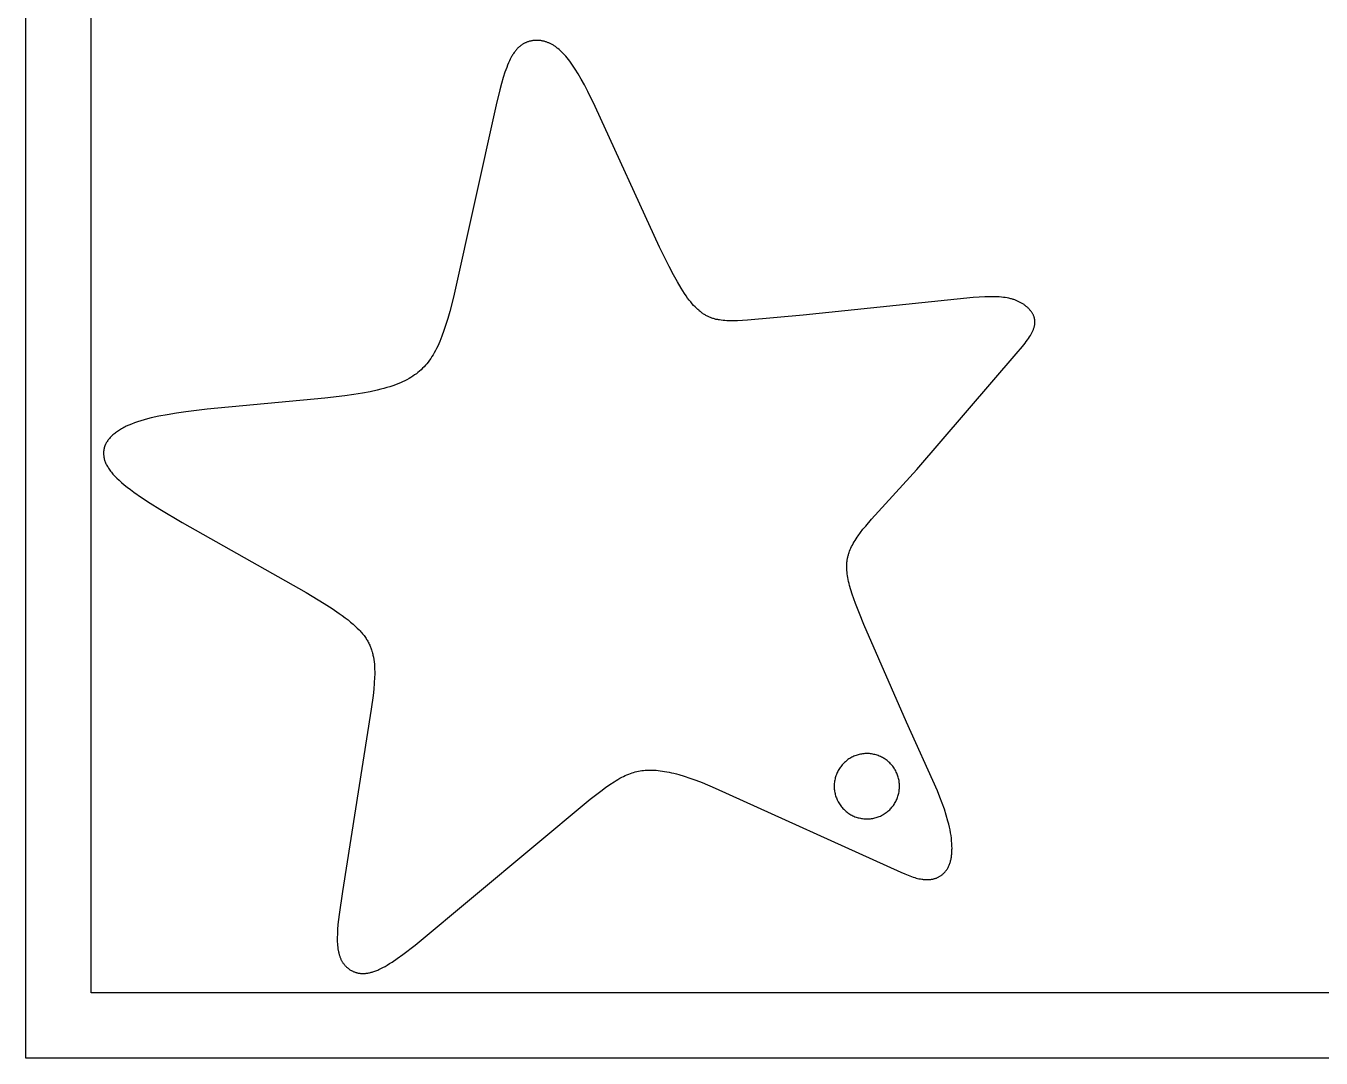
# Model space of a CAD drawing. Header units: millimetres. Extents: x -13379 to -9942, y 7 to 1157.
# Drawn here: x -12042 to -11883.4, y 6.5 to 133 of the extents above; entities that cross this region are included whole.
import ezdxf

# ---------------------------------------------------------------- set-up
doc = ezdxf.new("R2010")
doc.units = ezdxf.units.MM
doc.header["$MEASUREMENT"] = 0
for name, color, linetype in [('SECCIONES', 7, 'Continuous'), ('TABLERO COMPLETO', 7, 'Continuous'), ('TABLERO GONZALO', 1, 'Continuous')]:
    doc.layers.add(name, color=color, linetype=linetype)

msp = doc.modelspace()

# ---------------------------------------------------------------- linework, layer by layer
at = {"layer": 'SECCIONES'}
msp.add_lwpolyline([(-11935.04, 39.84), (-11935.05, 39.98), (-11935.05, 40.12), (-11935.07, 40.25), (-11935.08, 40.39), (-11935.1, 40.53), (-11935.13, 40.67), (-11935.16, 40.8), (-11935.2, 40.93), (-11935.24, 41.07), (-11935.28, 41.2), (-11935.33, 41.33), (-11935.39, 41.46), (-11935.44, 41.58), (-11935.51, 41.71), (-11935.57, 41.83), (-11935.65, 41.95), (-11935.72, 42.06), (-11935.8, 42.18), (-11935.88, 42.29), (-11935.97, 42.4), (-11936.06, 42.5), (-11936.15, 42.6), (-11936.25, 42.7), (-11936.35, 42.8), (-11936.46, 42.89), (-11936.57, 42.98), (-11936.68, 43.06), (-11936.79, 43.14), (-11936.91, 43.22), (-11937.02, 43.29), (-11937.14, 43.36), (-11937.27, 43.42), (-11937.39, 43.48), (-11937.52, 43.54), (-11937.65, 43.59), (-11937.78, 43.63), (-11937.91, 43.68), (-11938.05, 43.71), (-11938.18, 43.74), (-11938.32, 43.77), (-11938.46, 43.79), (-11938.59, 43.81), (-11938.73, 43.83), (-11938.87, 43.83), (-11939.01, 43.84), (-11939.15, 43.84), (-11939.29, 43.83), (-11939.43, 43.82), (-11939.56, 43.8), (-11939.7, 43.78), (-11939.84, 43.76), (-11939.97, 43.73), (-11940.11, 43.69), (-11940.24, 43.65), (-11940.37, 43.61), (-11940.5, 43.56), (-11940.63, 43.51), (-11940.76, 43.45), (-11940.88, 43.39), (-11941, 43.33), (-11941.12, 43.25), (-11941.24, 43.18), (-11941.36, 43.1), (-11941.47, 43.02), (-11941.58, 42.93), (-11941.68, 42.84), (-11941.79, 42.75), (-11941.88, 42.65), (-11941.98, 42.55), (-11942.07, 42.45), (-11942.16, 42.34), (-11942.25, 42.23), (-11942.33, 42.12), (-11942.41, 42.01), (-11942.48, 41.89), (-11942.55, 41.77), (-11942.61, 41.64), (-11942.67, 41.52), (-11942.73, 41.39), (-11942.78, 41.26), (-11942.83, 41.13), (-11942.87, 41), (-11942.91, 40.87), (-11942.94, 40.73), (-11942.97, 40.6), (-11943, 40.46), (-11943.01, 40.32), (-11943.03, 40.18), (-11943.04, 40.05), (-11943.04, 39.91), (-11943.04, 39.77), (-11943.04, 39.63), (-11943.03, 39.49), (-11943.01, 39.35), (-11943, 39.22), (-11942.97, 39.08), (-11942.94, 38.94), (-11942.91, 38.81), (-11942.87, 38.67), (-11942.83, 38.54), (-11942.78, 38.41), (-11942.73, 38.28), (-11942.67, 38.16), (-11942.61, 38.03), (-11942.55, 37.91), (-11942.48, 37.79), (-11942.41, 37.67), (-11942.33, 37.55), (-11942.25, 37.44), (-11942.16, 37.33), (-11942.07, 37.23), (-11941.98, 37.12), (-11941.88, 37.02), (-11941.79, 36.93), (-11941.68, 36.83), (-11941.58, 36.74), (-11941.47, 36.66), (-11941.36, 36.57), (-11941.24, 36.5), (-11941.12, 36.42), (-11941, 36.35), (-11940.88, 36.29), (-11940.76, 36.22), (-11940.63, 36.17), (-11940.5, 36.11), (-11940.37, 36.06), (-11940.24, 36.02), (-11940.11, 35.98), (-11939.97, 35.95), (-11939.84, 35.92), (-11939.7, 35.89), (-11939.56, 35.87), (-11939.43, 35.86), (-11939.29, 35.85), (-11939.15, 35.84), (-11939.01, 35.84), (-11938.87, 35.84), (-11938.73, 35.85), (-11938.59, 35.86), (-11938.46, 35.88), (-11938.32, 35.9), (-11938.18, 35.93), (-11938.05, 35.96), (-11937.91, 36), (-11937.78, 36.04), (-11937.65, 36.09), (-11937.52, 36.14), (-11937.39, 36.19), (-11937.27, 36.25), (-11937.14, 36.32), (-11937.02, 36.39), (-11936.91, 36.46), (-11936.79, 36.53), (-11936.68, 36.61), (-11936.57, 36.7), (-11936.46, 36.79), (-11936.35, 36.88), (-11936.25, 36.97), (-11936.15, 37.07), (-11936.06, 37.17), (-11935.97, 37.28), (-11935.88, 37.39), (-11935.8, 37.5), (-11935.72, 37.61), (-11935.65, 37.73), (-11935.57, 37.85), (-11935.51, 37.97), (-11935.44, 38.09), (-11935.39, 38.22), (-11935.33, 38.35), (-11935.28, 38.48), (-11935.24, 38.61), (-11935.2, 38.74), (-11935.16, 38.88), (-11935.13, 39.01), (-11935.1, 39.15), (-11935.08, 39.28), (-11935.07, 39.42), (-11935.05, 39.56), (-11935.05, 39.7), (-11935.04, 39.84)], dxfattribs=at)
at = {"layer": 'TABLERO COMPLETO'}
msp.add_lwpolyline([(-11934.19, 47.69), (-11939.4, 59.63), (-11939.96, 60.98), (-11940.44, 62.23), (-11940.65, 62.81), (-11940.85, 63.38), (-11941.02, 63.91), (-11941.16, 64.43), (-11941.23, 64.68), (-11941.28, 64.92), (-11941.34, 65.16), (-11941.38, 65.39), (-11941.42, 65.62), (-11941.45, 65.84), (-11941.47, 66.06), (-11941.49, 66.28), (-11941.5, 66.49), (-11941.51, 66.7), (-11941.5, 66.9), (-11941.5, 67), (-11941.49, 67.1), (-11941.49, 67.2), (-11941.48, 67.3), (-11941.46, 67.4), (-11941.45, 67.5), (-11941.44, 67.59), (-11941.42, 67.69), (-11941.4, 67.79), (-11941.38, 67.88), (-11941.36, 67.98), (-11941.34, 68.07), (-11941.31, 68.17), (-11941.28, 68.26), (-11941.25, 68.36), (-11941.22, 68.45), (-11941.16, 68.64), (-11941.08, 68.83), (-11941, 69.01), (-11940.91, 69.2), (-11940.82, 69.38), (-11940.72, 69.57), (-11940.61, 69.76), (-11940.49, 69.95), (-11940.37, 70.14), (-11940.25, 70.33), (-11940.11, 70.52), (-11939.83, 70.91), (-11939.52, 71.31), (-11939.19, 71.71), (-11938.46, 72.56), (-11932.92, 78.64), (-11920.75, 92.8), (-11919.99, 93.7), (-11919.67, 94.11), (-11919.52, 94.31), (-11919.38, 94.49), (-11919.25, 94.68), (-11919.13, 94.86), (-11919.02, 95.03), (-11918.92, 95.21), (-11918.87, 95.29), (-11918.83, 95.37), (-11918.79, 95.46), (-11918.75, 95.54), (-11918.71, 95.62), (-11918.68, 95.7), (-11918.65, 95.78), (-11918.62, 95.86), (-11918.59, 95.94), (-11918.56, 96.02), (-11918.54, 96.1), (-11918.52, 96.17), (-11918.51, 96.25), (-11918.49, 96.33), (-11918.48, 96.4), (-11918.47, 96.48), (-11918.47, 96.55), (-11918.46, 96.59), (-11918.46, 96.63), (-11918.46, 96.66), (-11918.46, 96.7), (-11918.46, 96.74), (-11918.46, 96.77), (-11918.47, 96.81), (-11918.47, 96.84), (-11918.47, 96.88), (-11918.48, 96.92), (-11918.48, 96.95), (-11918.48, 96.99), (-11918.49, 97.02), (-11918.5, 97.06), (-11918.5, 97.09), (-11918.51, 97.13), (-11918.52, 97.16), (-11918.53, 97.2), (-11918.54, 97.23), (-11918.55, 97.27), (-11918.56, 97.3), (-11918.57, 97.33), (-11918.6, 97.4), (-11918.62, 97.47), (-11918.65, 97.54), (-11918.68, 97.6), (-11918.72, 97.67), (-11918.75, 97.73), (-11918.79, 97.8), (-11918.83, 97.86), (-11918.88, 97.92), (-11918.92, 97.98), (-11918.97, 98.04), (-11919.02, 98.11), (-11919.07, 98.16), (-11919.12, 98.22), (-11919.17, 98.28), (-11919.23, 98.34), (-11919.29, 98.4), (-11919.34, 98.45), (-11919.41, 98.51), (-11919.47, 98.56), (-11919.53, 98.61), (-11919.6, 98.67), (-11919.67, 98.72), (-11919.73, 98.77), (-11919.8, 98.82), (-11919.88, 98.87), (-11919.95, 98.91), (-11920.02, 98.96), (-11920.1, 99.01), (-11920.18, 99.05), (-11920.26, 99.09), (-11920.34, 99.14), (-11920.42, 99.18), (-11920.5, 99.22), (-11920.59, 99.26), (-11920.67, 99.29), (-11920.76, 99.33), (-11920.85, 99.36), (-11920.94, 99.4), (-11921.04, 99.43), (-11921.13, 99.46), (-11921.23, 99.49), (-11921.33, 99.52), (-11921.43, 99.55), (-11921.64, 99.6), (-11921.86, 99.64), (-11922.09, 99.68), (-11922.32, 99.71), (-11922.57, 99.74), (-11922.83, 99.76), (-11923.09, 99.78), (-11923.37, 99.79), (-11923.66, 99.79), (-11923.97, 99.79), (-11924.61, 99.77), (-11925.3, 99.73), (-11926.03, 99.68), (-11946.83, 97.53), (-11953.65, 96.91), (-11954.88, 96.85), (-11955.44, 96.83), (-11955.7, 96.83), (-11955.95, 96.84), (-11956.19, 96.85), (-11956.43, 96.86), (-11956.66, 96.88), (-11956.88, 96.91), (-11957.1, 96.94), (-11957.21, 96.96), (-11957.31, 96.98), (-11957.42, 97), (-11957.52, 97.02), (-11957.62, 97.05), (-11957.72, 97.08), (-11957.82, 97.11), (-11957.91, 97.14), (-11958.01, 97.17), (-11958.11, 97.2), (-11958.2, 97.24), (-11958.3, 97.28), (-11958.39, 97.32), (-11958.48, 97.36), (-11958.57, 97.41), (-11958.67, 97.46), (-11958.76, 97.51), (-11958.85, 97.56), (-11958.94, 97.61), (-11959.03, 97.67), (-11959.11, 97.73), (-11959.2, 97.79), (-11959.29, 97.85), (-11959.38, 97.92), (-11959.47, 97.99), (-11959.56, 98.06), (-11959.64, 98.13), (-11959.73, 98.21), (-11959.82, 98.29), (-11959.91, 98.37), (-11960.08, 98.54), (-11960.26, 98.73), (-11960.44, 98.93), (-11960.62, 99.15), (-11960.81, 99.38), (-11960.99, 99.63), (-11961.19, 99.9), (-11961.39, 100.19), (-11961.59, 100.51), (-11961.8, 100.85), (-11962.25, 101.61), (-11962.73, 102.48), (-11963.26, 103.48), (-11964.43, 105.86), (-11972.31, 123.09), (-11973.23, 124.94), (-11973.64, 125.73), (-11974.03, 126.44), (-11974.4, 127.07), (-11974.75, 127.65), (-11975.09, 128.16), (-11975.26, 128.4), (-11975.43, 128.63), (-11975.59, 128.84), (-11975.75, 129.04), (-11975.91, 129.24), (-11976.07, 129.42), (-11976.23, 129.59), (-11976.39, 129.75), (-11976.55, 129.9), (-11976.71, 130.05), (-11976.87, 130.18), (-11976.95, 130.24), (-11977.03, 130.3), (-11977.11, 130.36), (-11977.19, 130.42), (-11977.27, 130.47), (-11977.35, 130.53), (-11977.43, 130.58), (-11977.51, 130.63), (-11977.6, 130.67), (-11977.68, 130.72), (-11977.76, 130.76), (-11977.84, 130.8), (-11977.92, 130.83), (-11978, 130.87), (-11978.08, 130.9), (-11978.16, 130.94), (-11978.25, 130.97), (-11978.33, 130.99), (-11978.41, 131.02), (-11978.49, 131.04), (-11978.57, 131.07), (-11978.66, 131.09), (-11978.74, 131.1), (-11978.82, 131.12), (-11978.9, 131.13), (-11978.98, 131.15), (-11979.07, 131.16), (-11979.15, 131.17), (-11979.23, 131.17), (-11979.31, 131.18), (-11979.4, 131.18), (-11979.48, 131.18), (-11979.56, 131.18), (-11979.64, 131.18), (-11979.72, 131.17), (-11979.8, 131.17), (-11979.88, 131.16), (-11979.96, 131.15), (-11980.04, 131.14), (-11980.12, 131.12), (-11980.2, 131.1), (-11980.28, 131.09), (-11980.36, 131.07), (-11980.44, 131.04), (-11980.52, 131.02), (-11980.59, 130.99), (-11980.67, 130.96), (-11980.75, 130.93), (-11980.82, 130.9), (-11980.9, 130.87), (-11980.97, 130.83), (-11981.04, 130.79), (-11981.12, 130.75), (-11981.19, 130.71), (-11981.26, 130.66), (-11981.33, 130.61), (-11981.4, 130.56), (-11981.47, 130.51), (-11981.54, 130.45), (-11981.61, 130.4), (-11981.68, 130.34), (-11981.74, 130.27), (-11981.81, 130.21), (-11981.87, 130.14), (-11981.94, 130.07), (-11982, 130), (-11982.06, 129.92), (-11982.13, 129.84), (-11982.19, 129.76), (-11982.25, 129.68), (-11982.31, 129.59), (-11982.37, 129.5), (-11982.43, 129.41), (-11982.48, 129.31), (-11982.54, 129.21), (-11982.6, 129.11), (-11982.71, 128.89), (-11982.82, 128.66), (-11982.93, 128.42), (-11983.04, 128.16), (-11983.15, 127.88), (-11983.25, 127.59), (-11983.36, 127.29), (-11983.57, 126.63), (-11983.78, 125.9), (-11984, 125.11), (-11984.45, 123.31), (-11989.67, 99.74), (-11990.13, 97.96), (-11990.36, 97.14), (-11990.6, 96.37), (-11990.84, 95.64), (-11991.08, 94.96), (-11991.21, 94.63), (-11991.34, 94.32), (-11991.47, 94.02), (-11991.6, 93.73), (-11991.73, 93.45), (-11991.87, 93.19), (-11992.01, 92.93), (-11992.16, 92.68), (-11992.3, 92.45), (-11992.45, 92.22), (-11992.61, 92), (-11992.77, 91.79), (-11992.93, 91.59), (-11993.09, 91.39), (-11993.27, 91.21), (-11993.44, 91.03), (-11993.63, 90.85), (-11993.82, 90.68), (-11994.01, 90.52), (-11994.21, 90.36), (-11994.43, 90.21), (-11994.64, 90.06), (-11994.87, 89.91), (-11995.11, 89.77), (-11995.36, 89.63), (-11995.62, 89.5), (-11995.89, 89.37), (-11996.17, 89.24), (-11996.47, 89.12), (-11996.78, 89), (-11997.11, 88.88), (-11997.45, 88.77), (-11997.81, 88.66), (-11998.19, 88.55), (-11998.58, 88.45), (-11998.99, 88.35), (-11999.87, 88.16), (-12000.82, 87.98), (-12001.85, 87.81), (-12002.96, 87.65), (-12005.41, 87.35), (-12019.83, 86.01), (-12022.42, 85.7), (-12023.6, 85.53), (-12024.71, 85.34), (-12025.73, 85.15), (-12026.68, 84.94), (-12027.13, 84.82), (-12027.56, 84.71), (-12027.96, 84.59), (-12028.35, 84.46), (-12028.72, 84.33), (-12029.08, 84.2), (-12029.41, 84.06), (-12029.73, 83.92), (-12029.88, 83.84), (-12030.03, 83.77), (-12030.17, 83.69), (-12030.31, 83.61), (-12030.44, 83.54), (-12030.57, 83.46), (-12030.7, 83.38), (-12030.82, 83.3), (-12030.93, 83.22), (-12031.05, 83.13), (-12031.15, 83.05), (-12031.26, 82.97), (-12031.36, 82.88), (-12031.45, 82.79), (-12031.55, 82.71), (-12031.63, 82.62), (-12031.72, 82.53), (-12031.79, 82.44), (-12031.87, 82.35), (-12031.94, 82.26), (-12032.01, 82.17), (-12032.07, 82.07), (-12032.13, 81.98), (-12032.16, 81.93), (-12032.18, 81.89), (-12032.21, 81.84), (-12032.23, 81.79), (-12032.26, 81.74), (-12032.28, 81.7), (-12032.3, 81.65), (-12032.32, 81.6), (-12032.34, 81.55), (-12032.36, 81.5), (-12032.38, 81.46), (-12032.39, 81.41), (-12032.41, 81.36), (-12032.42, 81.31), (-12032.43, 81.26), (-12032.45, 81.21), (-12032.46, 81.16), (-12032.47, 81.11), (-12032.48, 81.06), (-12032.49, 81.01), (-12032.49, 80.96), (-12032.5, 80.91), (-12032.51, 80.86), (-12032.51, 80.81), (-12032.51, 80.76), (-12032.52, 80.71), (-12032.52, 80.66), (-12032.52, 80.61), (-12032.52, 80.56), (-12032.52, 80.51), (-12032.51, 80.46), (-12032.51, 80.41), (-12032.5, 80.35), (-12032.5, 80.3), (-12032.49, 80.25), (-12032.48, 80.2), (-12032.48, 80.15), (-12032.47, 80.09), (-12032.45, 80.04), (-12032.44, 79.99), (-12032.43, 79.94), (-12032.42, 79.88), (-12032.4, 79.83), (-12032.38, 79.78), (-12032.35, 79.67), (-12032.31, 79.56), (-12032.26, 79.45), (-12032.22, 79.34), (-12032.16, 79.23), (-12032.1, 79.12), (-12032.04, 79.01), (-12031.97, 78.9), (-12031.9, 78.78), (-12031.83, 78.67), (-12031.74, 78.55), (-12031.66, 78.43), (-12031.56, 78.31), (-12031.46, 78.19), (-12031.36, 78.07), (-12031.25, 77.95), (-12031.14, 77.83), (-12031.01, 77.7), (-12030.89, 77.57), (-12030.61, 77.31), (-12030.31, 77.04), (-12029.98, 76.76), (-12029.62, 76.47), (-12029.23, 76.17), (-12028.82, 75.86), (-12027.88, 75.21), (-12026.82, 74.51), (-12025.63, 73.76), (-12022.89, 72.13), (-12007.72, 63.57), (-12005.48, 62.21), (-12004.52, 61.59), (-12003.67, 61.01), (-12003.28, 60.73), (-12002.91, 60.46), (-12002.57, 60.2), (-12002.26, 59.95), (-12001.96, 59.7), (-12001.69, 59.45), (-12001.44, 59.21), (-12001.2, 58.98), (-12001.1, 58.86), (-12000.99, 58.74), (-12000.89, 58.63), (-12000.79, 58.51), (-12000.7, 58.4), (-12000.61, 58.28), (-12000.53, 58.17), (-12000.45, 58.06), (-12000.37, 57.94), (-12000.3, 57.83), (-12000.23, 57.71), (-12000.16, 57.6), (-12000.1, 57.48), (-12000.04, 57.37), (-11999.98, 57.25), (-11999.92, 57.13), (-11999.87, 57.01), (-11999.82, 56.89), (-11999.78, 56.77), (-11999.73, 56.65), (-11999.69, 56.53), (-11999.65, 56.4), (-11999.61, 56.28), (-11999.58, 56.15), (-11999.55, 56.02), (-11999.52, 55.89), (-11999.49, 55.76), (-11999.46, 55.63), (-11999.42, 55.35), (-11999.38, 55.07), (-11999.35, 54.78), (-11999.33, 54.48), (-11999.32, 54.17), (-11999.31, 53.85), (-11999.31, 53.53), (-11999.32, 53.19), (-11999.36, 52.48), (-11999.42, 51.73), (-11999.51, 50.94), (-11999.73, 49.26), (-12003.26, 26.95), (-12003.67, 24.12), (-12003.81, 22.89), (-12003.85, 22.31), (-12003.88, 21.77), (-12003.9, 21.26), (-12003.89, 21.02), (-12003.89, 20.78), (-12003.88, 20.55), (-12003.86, 20.34), (-12003.84, 20.12), (-12003.81, 19.92), (-12003.78, 19.72), (-12003.76, 19.63), (-12003.74, 19.54), (-12003.72, 19.44), (-12003.7, 19.35), (-12003.68, 19.27), (-12003.65, 19.18), (-12003.62, 19.1), (-12003.6, 19.01), (-12003.57, 18.93), (-12003.54, 18.85), (-12003.5, 18.78), (-12003.47, 18.7), (-12003.44, 18.63), (-12003.4, 18.55), (-12003.36, 18.48), (-12003.32, 18.41), (-12003.28, 18.35), (-12003.24, 18.28), (-12003.2, 18.21), (-12003.16, 18.15), (-12003.11, 18.09), (-12003.06, 18.03), (-12003.01, 17.97), (-12002.97, 17.91), (-12002.91, 17.86), (-12002.86, 17.8), (-12002.81, 17.75), (-12002.75, 17.7), (-12002.7, 17.64), (-12002.64, 17.6), (-12002.58, 17.55), (-12002.52, 17.5), (-12002.46, 17.46), (-12002.4, 17.41), (-12002.34, 17.37), (-12002.27, 17.33), (-12002.21, 17.29), (-12002.14, 17.26), (-12002.07, 17.22), (-12002, 17.19), (-12001.93, 17.15), (-12001.86, 17.12), (-12001.78, 17.09), (-12001.71, 17.07), (-12001.63, 17.04), (-12001.56, 17.02), (-12001.48, 17), (-12001.4, 16.98), (-12001.32, 16.96), (-12001.24, 16.95), (-12001.15, 16.93), (-12001.07, 16.92), (-12000.98, 16.92), (-12000.9, 16.91), (-12000.81, 16.91), (-12000.72, 16.91), (-12000.63, 16.91), (-12000.53, 16.91), (-12000.44, 16.92), (-12000.34, 16.93), (-12000.25, 16.94), (-12000.15, 16.96), (-12000.05, 16.97), (-11999.94, 16.99), (-11999.84, 17.02), (-11999.73, 17.05), (-11999.63, 17.08), (-11999.52, 17.11), (-11999.41, 17.15), (-11999.29, 17.19), (-11999.18, 17.23), (-11999.06, 17.28), (-11998.94, 17.33), (-11998.82, 17.38), (-11998.57, 17.5), (-11998.32, 17.63), (-11998.05, 17.78), (-11997.77, 17.94), (-11997.48, 18.11), (-11997.18, 18.31), (-11996.55, 18.73), (-11995.87, 19.23), (-11994.35, 20.39), (-11972.92, 38.26), (-11971.64, 39.24), (-11971.06, 39.67), (-11970.51, 40.04), (-11970, 40.38), (-11969.76, 40.53), (-11969.52, 40.67), (-11969.29, 40.81), (-11969.06, 40.93), (-11968.84, 41.04), (-11968.63, 41.15), (-11968.42, 41.24), (-11968.21, 41.33), (-11968, 41.41), (-11967.8, 41.48), (-11967.6, 41.54), (-11967.4, 41.6), (-11967.2, 41.65), (-11967, 41.69), (-11966.8, 41.72), (-11966.59, 41.75), (-11966.39, 41.78), (-11966.18, 41.8), (-11965.97, 41.81), (-11965.75, 41.81), (-11965.53, 41.82), (-11965.3, 41.81), (-11965.07, 41.8), (-11964.83, 41.79), (-11964.59, 41.76), (-11964.34, 41.74), (-11964.08, 41.7), (-11963.81, 41.66), (-11963.54, 41.61), (-11963.26, 41.56), (-11962.97, 41.5), (-11962.67, 41.43), (-11962.37, 41.35), (-11962.05, 41.27), (-11961.4, 41.07), (-11960.71, 40.84), (-11959.98, 40.58), (-11959.23, 40.29), (-11957.62, 39.61), (-11934.88, 29.3), (-11934.41, 29.1), (-11933.98, 28.93), (-11933.57, 28.78), (-11933.38, 28.71), (-11933.19, 28.66), (-11933.01, 28.6), (-11932.83, 28.56), (-11932.66, 28.51), (-11932.49, 28.48), (-11932.32, 28.45), (-11932.24, 28.44), (-11932.16, 28.43), (-11932.08, 28.42), (-11931.99, 28.41), (-11931.91, 28.41), (-11931.83, 28.4), (-11931.75, 28.4), (-11931.67, 28.4), (-11931.6, 28.4), (-11931.52, 28.4), (-11931.44, 28.41), (-11931.36, 28.41), (-11931.28, 28.42), (-11931.21, 28.43), (-11931.13, 28.44), (-11931.05, 28.45), (-11930.98, 28.47), (-11930.9, 28.49), (-11930.83, 28.51), (-11930.75, 28.53), (-11930.68, 28.55), (-11930.6, 28.58), (-11930.53, 28.6), (-11930.46, 28.63), (-11930.38, 28.66), (-11930.31, 28.7), (-11930.24, 28.73), (-11930.17, 28.77), (-11930.1, 28.81), (-11930.03, 28.86), (-11929.96, 28.9), (-11929.9, 28.95), (-11929.83, 29), (-11929.77, 29.06), (-11929.7, 29.11), (-11929.64, 29.17), (-11929.58, 29.23), (-11929.52, 29.29), (-11929.46, 29.36), (-11929.4, 29.43), (-11929.35, 29.5), (-11929.3, 29.58), (-11929.24, 29.65), (-11929.19, 29.73), (-11929.14, 29.82), (-11929.1, 29.9), (-11929.05, 29.99), (-11929.01, 30.08), (-11928.97, 30.18), (-11928.93, 30.28), (-11928.89, 30.38), (-11928.86, 30.48), (-11928.82, 30.59), (-11928.79, 30.7), (-11928.77, 30.81), (-11928.74, 30.92), (-11928.72, 31.04), (-11928.69, 31.16), (-11928.68, 31.29), (-11928.66, 31.41), (-11928.65, 31.54), (-11928.63, 31.68), (-11928.63, 31.81), (-11928.62, 31.95), (-11928.62, 32.09), (-11928.61, 32.23), (-11928.62, 32.53), (-11928.64, 32.83), (-11928.66, 33.14), (-11928.7, 33.47), (-11928.74, 33.8), (-11928.8, 34.13), (-11928.86, 34.48), (-11928.94, 34.83), (-11929.02, 35.19), (-11929.11, 35.55), (-11929.32, 36.28), (-11929.55, 37.02), (-11929.81, 37.77), (-11930.09, 38.51), (-11930.38, 39.26), (-11934.19, 47.69)], dxfattribs=at)
at = {"layer": 'TABLERO GONZALO'}
for points in [[(-12042.02, 6.54), (-12042.02, 1156.54), (-9942.02, 1156.54), (-9942.02, 6.54), (-12042.02, 6.54)], [(-12034.02, 14.54), (-12034.02, 1148.54), (-9950.02, 1148.54), (-9950.02, 14.54), (-12034.02, 14.54)]]:
    msp.add_lwpolyline(points, dxfattribs=at)

doc.saveas('drawing.dxf')
